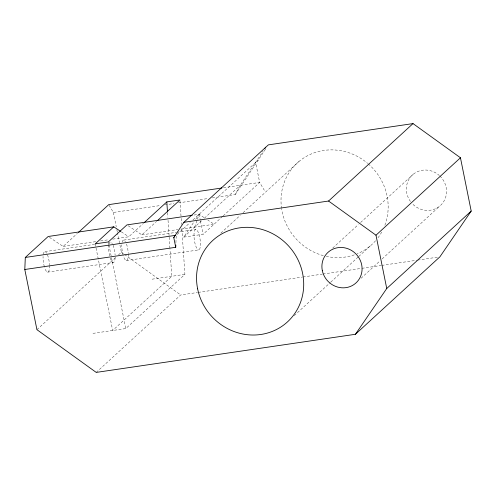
<?xml version="1.0" encoding="UTF-8"?>
<svg xmlns="http://www.w3.org/2000/svg" width="496" height="496" viewBox="0 0 496 496"><rect width="100%" height="100%" fill="white"/><g stroke="black" fill="none" stroke-linecap="round" stroke-linejoin="round"><path stroke-width="0.37" stroke-dasharray="2.48 1.86" d="M175.919 242.78L176.235 235.247L190.173 222.468M194.692 227.087L197.135 219.976M197.383 219.263L199.094 214.291L205.338 218.432M212.257 197.91L235.259 194.525L240.275 185.293L263.209 151.02M235.259 194.525L266.24 148.044M222.623 216.399L203.124 234.279L183.737 237.131L193.973 221.904M195.684 219.362L199.094 214.291L193.775 215.072M49.414 237.317L63.147 246.438L77.395 233.374M112.747 239.14L128.768 236.784L143.53 223.25M36.933 329.679L115.686 257.474M118.538 254.857L121.39 252.241L117.459 232.723M128.16 225.736L141.893 234.85L156.655 221.321M192.963 219.914L258.218 160.084M183.737 237.131L201.531 220.819M204.377 218.203L240.275 185.293M223.194 215.878L259.662 182.441L255.632 162.452M220.85 233.114L240.25 215.326M243.102 212.71L299.026 161.436M92.981 333.38L125.792 328.557L184.915 274.35L181.778 227.583M96.224 372.409L180.687 294.971L197.507 292.497M332.655 248.13L358.335 224.583M360.617 222.493L413.118 174.356M294.24 315.617L330.193 282.652M330.764 282.131L358.155 257.015M358.726 256.494L370.14 246.028M361.038 278.281L379.868 261.02M382.149 258.924L439.785 206.082M223.454 187.767L259.662 182.441L264.3 190.253M109.12 205.294L113.367 212.455L160.896 205.462M164.734 204.898L173.929 203.546M178.529 202.87L207.663 198.586M63.147 246.438L95.957 241.608M100.539 240.938L108.934 239.704M141.893 234.85L177.859 229.561M180.916 229.115L214.08 224.235L207.836 220.094M44.993 251.646L94.593 244.348M123.74 240.064L176.167 232.351M176.929 232.24L195.92 229.443M47.573 272.155L113.193 262.502M126.319 260.567L198.505 249.953A10.36 2.895 81.6 0 0 199.138 234.868A10.36 2.895 81.6 0 0 193.998 234.273A10.36 2.895 81.6 0 0 198.505 249.953M152.105 279.18L184.915 274.35M198.27 292.386L302.256 277.09M303.025 276.973L322.14 274.164M322.902 274.052L361.131 268.429M361.9 268.317L381.015 265.503M381.777 265.391L416.95 260.214M417.713 260.102L438.359 257.071M121.278 231.812L128.768 236.784M121.39 252.241L123.888 254.039M124.515 254.491L180.687 294.971M199.094 214.291L200.291 220.212M200.44 220.949L203.124 234.279M113.367 212.455L116.244 226.715M116.851 229.722L117.304 231.973M108.333 241.943L108.785 244.206M108.94 244.956L125.792 328.557M95.207 243.877L112.673 330.485L171.79 276.284L169.992 249.451M179.98 200.75L181.108 217.614M181.164 218.383L181.573 224.514M167.524 212.648L167.834 217.248M168.039 220.311L169.117 236.412M169.167 237.181L169.942 248.682M128.253 253.933A10.36 2.895 81.6 0 1 126.728 260.518A10.36 2.895 81.6 0 1 123.337 255.917M123.101 255.149A10.36 2.895 81.6 0 1 121.811 244.894M122.134 242.24A10.36 2.895 81.6 0 1 125.395 241.608M126.474 243.982A10.36 2.895 81.6 0 1 128.228 253.301M115.122 257.672A10.36 2.895 81.6 0 1 109.982 257.077M109.659 255.855A10.36 2.895 81.6 0 1 108.891 244.751M109.008 244.175A10.36 2.895 81.6 0 1 112.27 243.536M113.094 245.235A10.36 2.895 81.6 0 1 115.109 255.229M49.513 265.515A10.36 2.895 81.6 0 1 47.982 272.099A10.36 2.895 81.6 0 1 44.59 267.499M44.361 266.73A10.36 2.895 81.6 0 1 43.065 256.475M43.27 254.405A10.36 2.895 81.6 0 1 46.649 253.189M47.473 254.888A10.36 2.895 81.6 0 1 49.488 264.883M375.577 240.746A55.261 52.136 47.5 0 1 357.157 253.809M354.293 254.876A55.261 52.136 47.5 0 1 326.25 256.358M323.33 255.645A55.261 52.136 47.5 0 1 281.691 209.262M281.579 208.525A55.261 52.136 47.5 0 1 307.681 155.663A55.261 52.136 47.5 0 1 367.685 163.382M368.268 163.878A55.261 52.136 47.5 0 1 384.642 225.841M381.703 232.085A55.261 52.136 47.5 0 1 377.524 238.402M439.902 176.018A20.727 19.549 47.5 0 1 441.13 204.848A20.727 19.549 47.5 0 1 412.455 203.868M410.471 201.506A20.727 19.549 47.5 0 1 412.567 174.834A20.727 19.549 47.5 0 1 439.332 175.491"/><path stroke-width="0.74" d="M24.8 269.502L175.727 247.299L173.755 237.522L183.898 222.307L268.355 144.875L413.019 123.591L460.455 157.778L471.2 211.073L439.89 256.841L355.427 334.279L96.224 372.409L36.933 329.679L24.8 269.502L25.308 257.449L48.168 236.493L113.789 226.839L120.652 231.396M175.727 247.299L175.826 245.036M264.889 148.478L265.732 147.207M355.427 334.279L386.744 288.511L471.2 211.073M78.535 232.333L108.736 204.637L221.923 187.99M113.789 226.839L95.207 243.877L108.333 241.943L126.914 224.905L192.256 215.295M144.665 222.208L166.805 201.915L179.93 199.981L157.79 220.28M173.755 237.522L174.747 236.611M183.898 222.307L328.563 201.029L413.019 123.591M386.744 288.511L375.993 235.209L460.455 157.778M25.308 257.449L175.472 235.358M328.563 201.029L375.993 235.209M166.805 201.915L167.474 211.879M197.631 288.889A55.261 52.136 47.5 0 0 285.684 323.466A55.261 52.136 47.5 0 0 267.065 231.148A55.261 52.136 47.5 0 0 197.631 288.889M322.307 270.549A20.727 19.549 47.5 0 0 355.328 283.514A20.727 19.549 47.5 0 0 348.347 248.893A20.727 19.549 47.5 0 0 322.307 270.549"/></g></svg>
